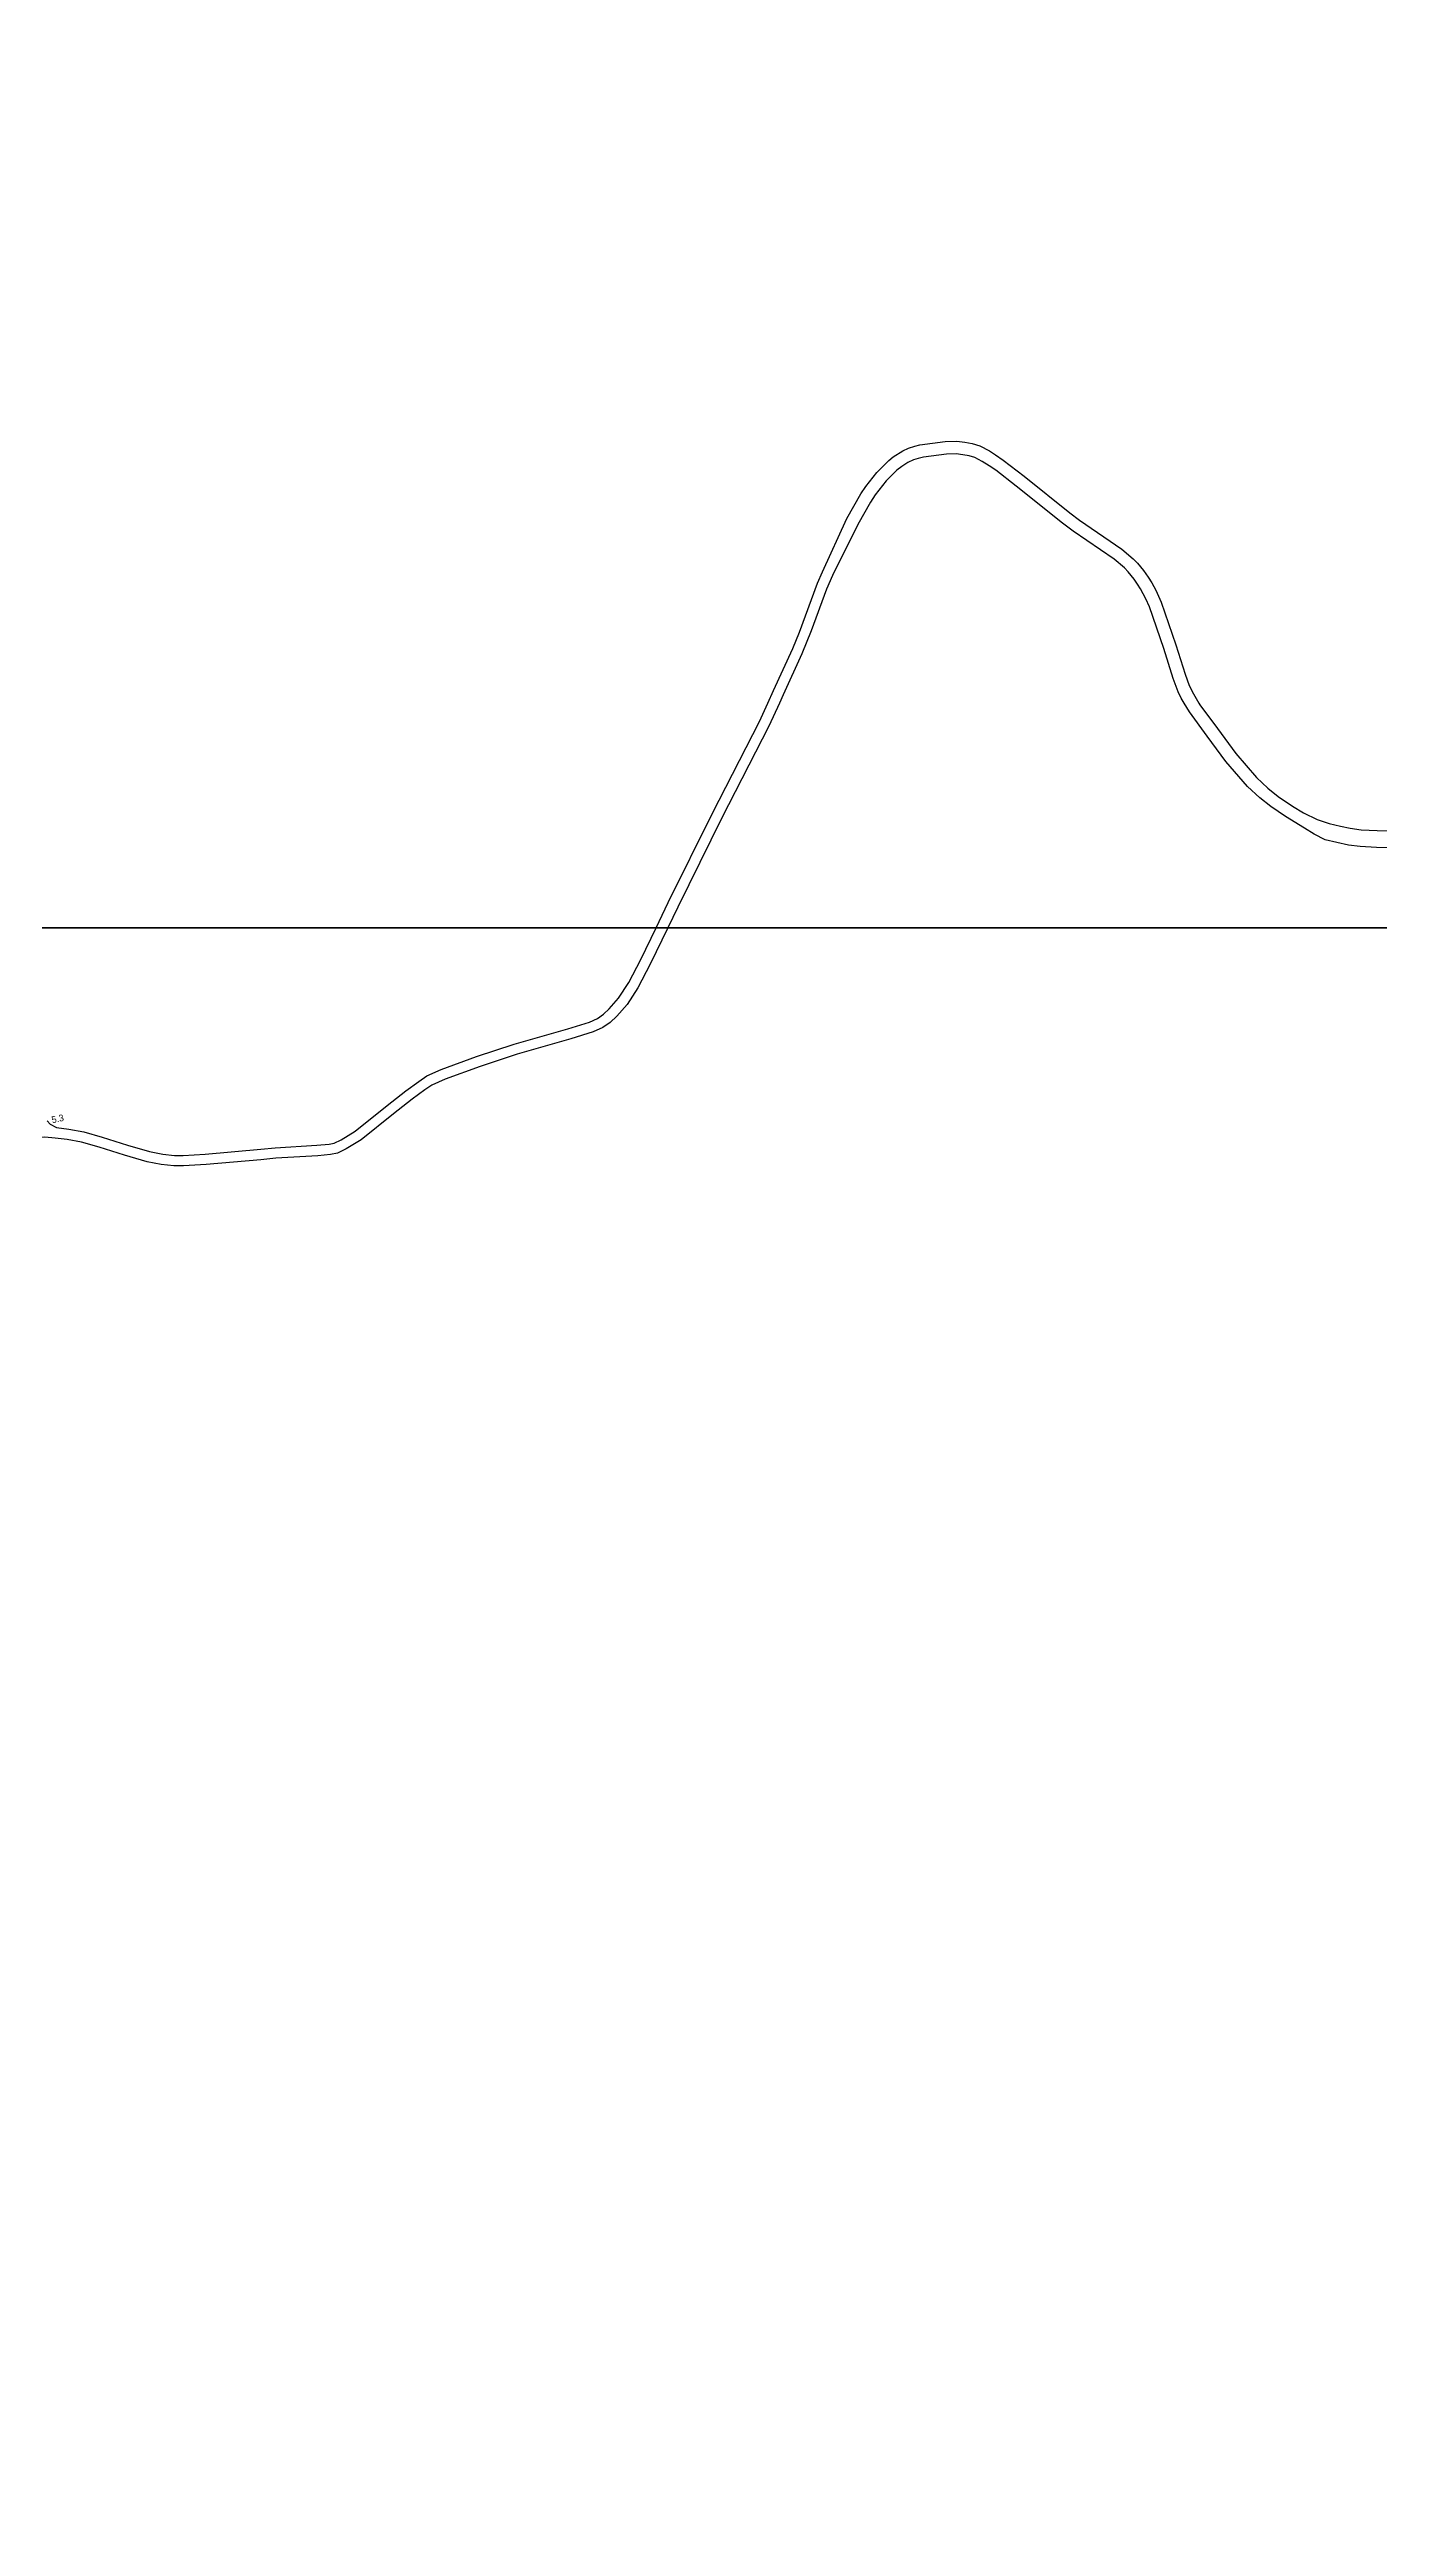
# Model space of a CAD drawing. Header units: metres. Extents: x -24000 to -21600, y -102000 to -99000.
# Drawn here: x -23133 to -22817, y -101179 to -100592 of the extents above; entities that cross this region are included whole.
import ezdxf

# ---------------------------------------------------------------- set-up
doc = ezdxf.new("R2010")
doc.units = ezdxf.units.M
doc.header["$LTSCALE"] = 2.5
for name, color, linetype in [('図郭', 7, 'Continuous'), ('幅員', 7, 'Continuous'), ('道路', 7, 'Continuous')]:
    doc.layers.add(name, color=color, linetype=linetype)
doc.styles.get("Standard").update_dxf_attribs({"font": ''})
doc.styles.get('Standard').set_extended_font_data('@MS PGothic')

msp = doc.modelspace()

# ---------------------------------------------------------------- linework, layer by layer
at = {"layer": '図郭'}
for points in [[(-23200, -100800), (-22400, -100800), (-22400, -100200), (-23200, -100200)], [(-23200, -101400), (-22400, -101400), (-22400, -100800), (-23200, -100800)]]:
    msp.add_lwpolyline(points, close=True, dxfattribs=at)
at = {"layer": '道路'}
for points in [[(-22962.04, -100746.68), (-22960.67, -100743.69), (-22956.15, -100733.73), (-22954.56, -100729.84), (-22950.23, -100718.19), (-22949.08, -100715.46), (-22943.28, -100702.82), (-22939.99, -100696.99), (-22938.79, -100695.23), (-22936.18, -100691.89), (-22933.34, -100689.05), (-22932.32, -100688.22), (-22930.03, -100686.78), (-22928.66, -100686.15), (-22927.15, -100685.67), (-22925.95, -100685.38), (-22919.92, -100684.56), (-22917.17, -100684.47), (-22915.28, -100684.73), (-22913.5, -100685.04), (-22911.73, -100685.62), (-22909.46, -100686.79), (-22908.01, -100687.69), (-22906.14, -100688.98), (-22901.23, -100692.81), (-22890.34, -100701.51), (-22888.07, -100703.21), (-22877.97, -100710.1), (-22875.34, -100712.4), (-22874.31, -100713.44), (-22872.85, -100715.17), (-22871.76, -100716.76), (-22870.87, -100718.14), (-22869.94, -100719.86), (-22868.66, -100722.73), (-22865.19, -100732.79), (-22862.98, -100739.8), (-22861.98, -100742.49), (-22861.02, -100744.48), (-22859.71, -100746.67)], [(-22863.2, -100746.67), (-22863.91, -100745.5), (-22864.62, -100743.98), (-22865.82, -100740.78), (-22868.04, -100733.73), (-22871.45, -100723.84), (-22872.32, -100721.89), (-22873.56, -100719.5), (-22874.26, -100718.42), (-22875.06, -100717.26), (-22876.5, -100715.49), (-22877.4, -100714.58), (-22879.81, -100712.47), (-22889.56, -100705.83), (-22892.06, -100703.97), (-22903.09, -100695.16), (-22907.92, -100691.4), (-22909.47, -100690.32), (-22911.13, -100689.3), (-22912.88, -100688.4), (-22914.23, -100687.96), (-22915.74, -100687.69), (-22917.32, -100687.48), (-22919.66, -100687.55), (-22925.13, -100688.3), (-22926.38, -100688.57), (-22927.49, -100688.93), (-22928.81, -100689.56), (-22930.24, -100690.46), (-22931.4, -100691.36), (-22933.93, -100693.88), (-22936.53, -100697.21), (-22937.66, -100698.96), (-22940.65, -100704.25), (-22946.7, -100716.37), (-22948.11, -100719.64), (-22951.76, -100729.48), (-22953.96, -100734.95), (-22958.4, -100744.73), (-22959.29, -100746.68)], [(-22988.59, -100800), (-22985.68, -100794), (-22975.22, -100772.74), (-22964.03, -100751.01), (-22962.04, -100746.68)], [(-22959.29, -100746.68), (-22961.78, -100752.1), (-22972.99, -100773.86), (-22983.43, -100795.1), (-22985.81, -100800)], [(-22809.97, -100781.08), (-22817.56, -100780.92), (-22821.39, -100780.69), (-22824.17, -100780.34), (-22826.94, -100779.77), (-22829.71, -100779.12), (-22832.37, -100777.76), (-22834.6, -100776.3), (-22839.17, -100773.58), (-22842.65, -100771.22), (-22845.27, -100769.11), (-22848.2, -100766.45), (-22853.3, -100760.5), (-22857.74, -100754.49), (-22861.97, -100748.73), (-22863.2, -100746.67)], [(-22859.71, -100746.67), (-22859.47, -100747.07), (-22855.32, -100752.71), (-22850.95, -100758.63), (-22846.04, -100764.35), (-22843.32, -100766.84), (-22840.87, -100768.81), (-22837.48, -100771.1), (-22834.87, -100772.67), (-22831.62, -100774.3), (-22828.79, -100775.23), (-22826.08, -100775.87), (-22823.78, -100776.33), (-22821.15, -100776.7), (-22817.4, -100776.92), (-22810.04, -100777.08)], [(-23082.43, -100852.51), (-23079.05, -100852.21), (-23069.1, -100851.59), (-23066.22, -100851.31), (-23065.02, -100851.08), (-23063.35, -100850.28), (-23060.06, -100848.25), (-23052.45, -100842.15), (-23047.97, -100838.65), (-23044.93, -100836.43), (-23043.05, -100835.15), (-23039.63, -100833.61), (-23031.19, -100830.52), (-23022.29, -100827.6), (-23009.54, -100823.94), (-23004.4, -100822.36), (-23002.47, -100821.48), (-23001.08, -100820.51), (-22999.7, -100819.23), (-22997.49, -100816.69), (-22995.05, -100812.94), (-22992.24, -100807.49), (-22988.59, -100800)], [(-22985.81, -100800), (-22990, -100808.62), (-22992.89, -100814.2), (-22995.49, -100818.2), (-22997.9, -100820.97), (-22999.51, -100822.47), (-23001.23, -100823.66), (-23003.51, -100824.7), (-23008.83, -100826.34), (-23021.56, -100829.99), (-23030.38, -100832.89), (-23038.68, -100835.93), (-23041.82, -100837.34), (-23043.49, -100838.48), (-23046.46, -100840.65), (-23050.9, -100844.11), (-23058.62, -100850.3), (-23062.15, -100852.48), (-23064.23, -100853.47), (-23065.85, -100853.79), (-23068.9, -100854.08), (-23078.86, -100854.7), (-23082.43, -100855.02)], [(-23133.12, -100845.81), (-23132.42, -100846.56), (-23130.98, -100847.39), (-23128.01, -100847.78), (-23124.42, -100848.44), (-23120.08, -100849.66), (-23114.1, -100851.58), (-23108.84, -100853.11), (-23105.69, -100853.69), (-23102.9, -100853.99), (-23100.87, -100854.02), (-23095.61, -100853.71), (-23082.43, -100852.51)], [(-23082.43, -100855.02), (-23095.43, -100856.2), (-23100.81, -100856.52), (-23103.05, -100856.49), (-23106.06, -100856.17), (-23109.42, -100855.54), (-23114.83, -100853.97), (-23120.8, -100852.05), (-23124.99, -100850.88), (-23128.4, -100850.25), (-23131.25, -100849.88), (-23133.75, -100849.65), (-23135.27, -100849.87), (-23136.99, -100850.53)]]:
    msp.add_lwpolyline(points, dxfattribs=at)

# ---------------------------------------------------------------- texts
at = {"layer": '幅員'}
msp.add_text('5.3', height=1.6, rotation=11.80487, dxfattribs=at).set_placement((-23131.93, -100846.38))

doc.saveas('drawing.dxf')
